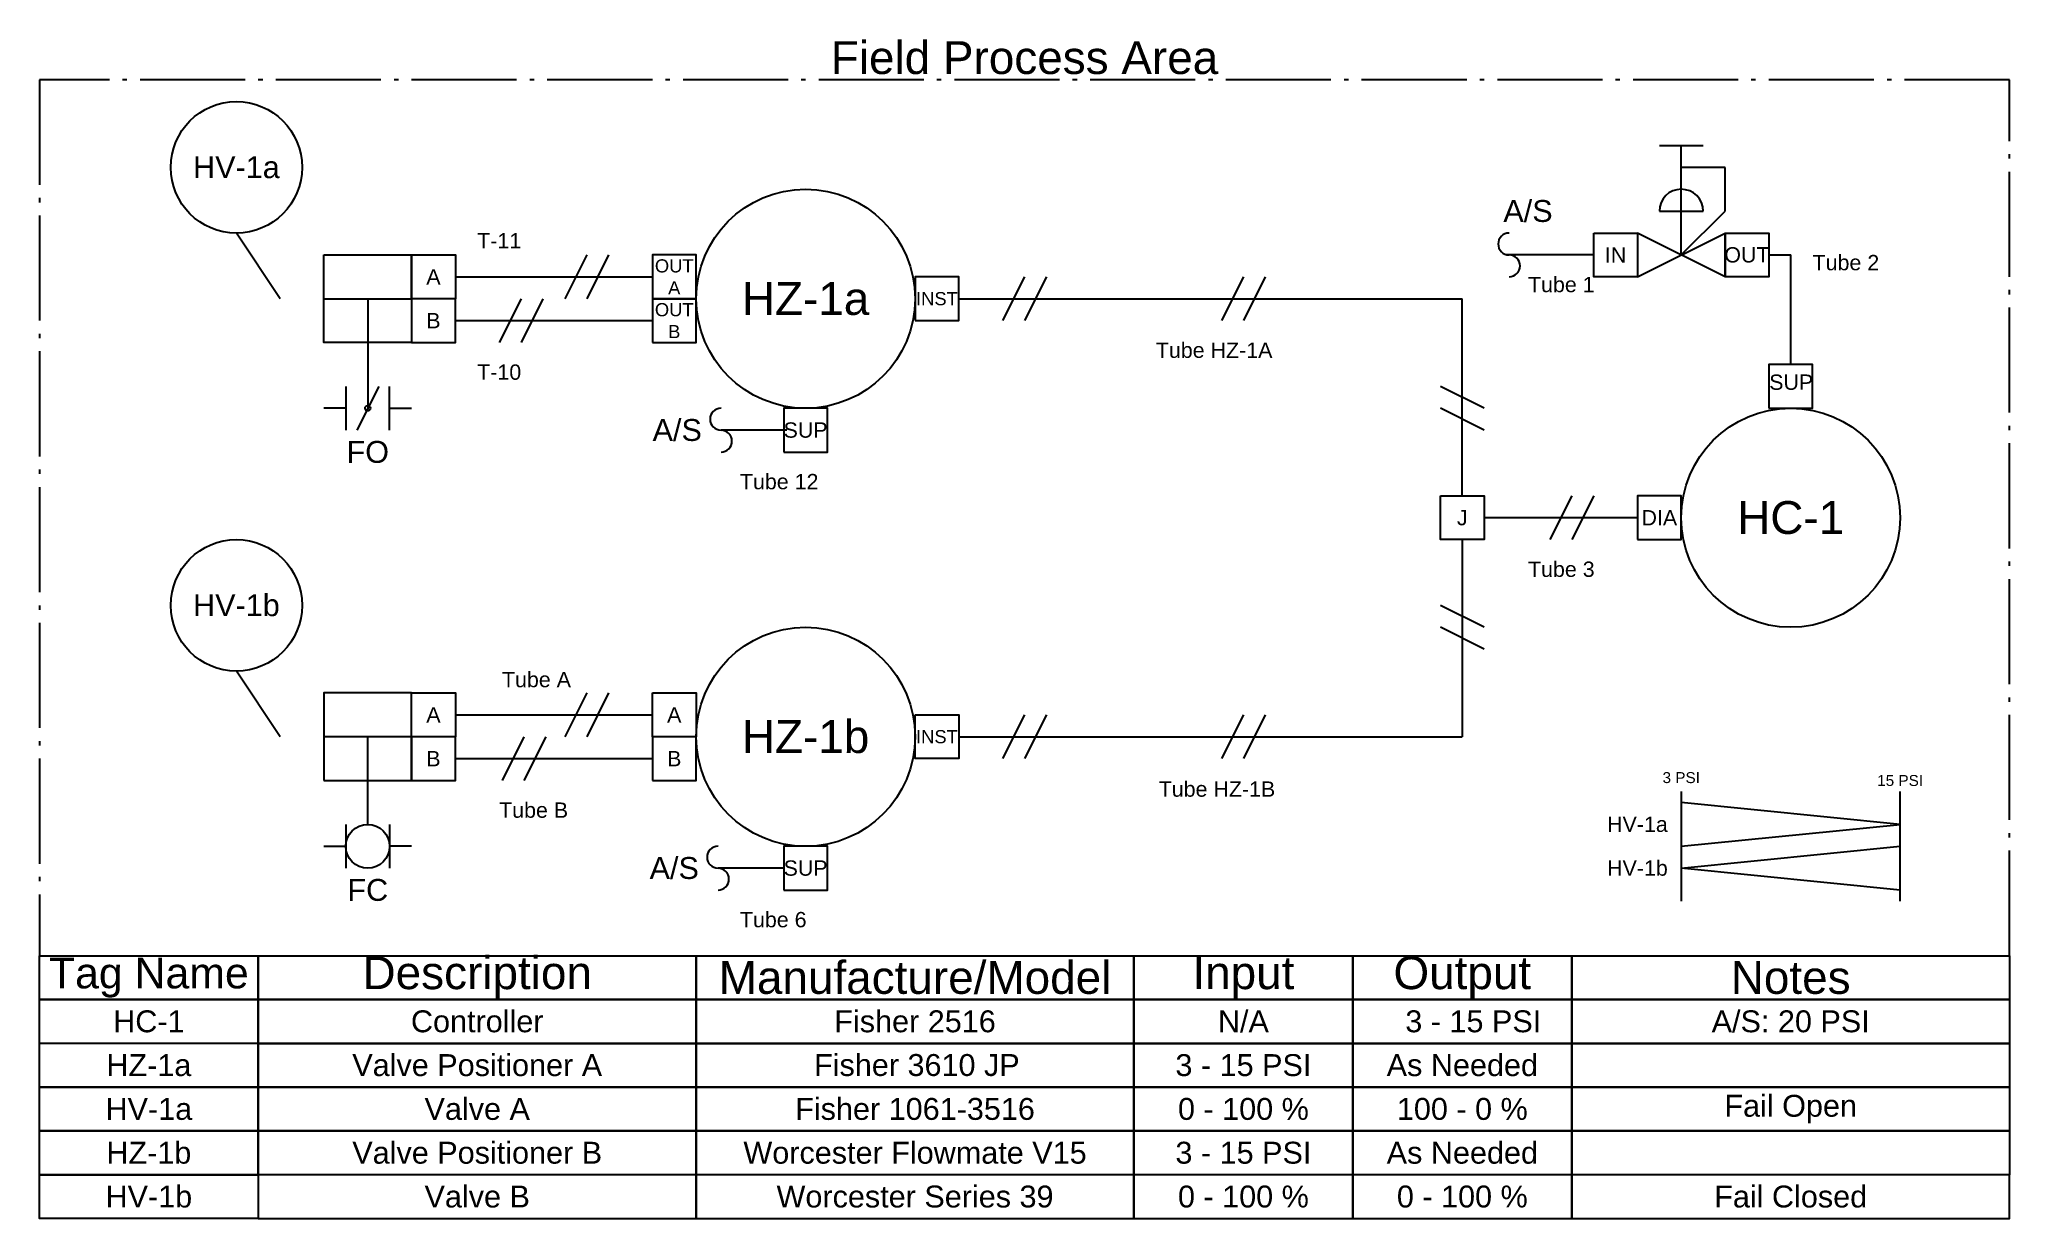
# Model space of a CAD drawing. Header units: inches. Extents: x 2.5 to 47.5, y 1.5 to 28.4.
import ezdxf

# ---------------------------------------------------------------- set-up
doc = ezdxf.new("R2010")
doc.units = ezdxf.units.IN
doc.header["$MEASUREMENT"] = 0
doc.linetypes.add('ACAD_ISO04W100', pattern=[30, 24, -3, 0, -3])
doc.styles.get("Standard").update_dxf_attribs({"font": 'arial.ttf'})

msp = doc.modelspace()

# ---------------------------------------------------------------- linework, layer by layer
for p, q in [((39.5, 26), (40.5, 26)), ((40, 23.5), (40, 26)), ((41, 25.5), (40, 25.5)), ((41, 24.5), (41, 25.5)), ((39.5, 24.5), (40.5, 24.5)), ((40, 23.5), (41, 24.5)), ((8, 22.5), (7, 24)), ((39, 24), (39, 23)), ((39, 23), (41, 24)), ((41, 23), (39, 24)), ((41, 24), (41, 23)), ((15, 23.5), (14.5, 22.5)), ((15.5, 23.5), (15, 22.5)), ((38, 23.5), (36, 23.5)), ((42, 23.5), (42.5, 23.5)), ((42.5, 21), (42.5, 23.5)), ((12, 23), (16.5, 23)), ((25, 23), (24.5, 22)), ((25.5, 23), (25, 22)), ((30, 23), (29.5, 22)), ((30.5, 23), (30, 22)), ((9, 22.5), (11, 22.5)), ((10, 22.5), (10, 20)), ((13.5, 22.5), (13, 21.5)), ((14, 22.5), (13.5, 21.5)), ((23.5, 22.5), (35, 22.5)), ((35, 18), (35, 22.5)), ((12, 22), (16.5, 22)), ((9.5, 20.5), (9.5, 19.5)), ((10.25, 20.5), (9.75, 19.5)), ((10.5, 19.5), (10.5, 20.5)), ((35.5, 20), (34.5, 20.5)), ((9.5, 20), (9, 20)), ((10.5, 20), (11, 20)), ((35.5, 19.5), (34.5, 20)), ((19.568, 19.5), (18.068, 19.5)), ((37.5, 18), (37, 17)), ((38, 18), (37.5, 17)), ((39, 17.5), (35.5, 17.5)), ((35, 17), (35, 12.5)), ((35.5, 15), (34.5, 15.5)), ((35.5, 14.5), (34.5, 15)), ((8, 12.5), (7, 14)), ((15, 13.5), (14.5, 12.5)), ((15.5, 13.5), (15, 12.5)), ((12, 13), (16.5, 13)), ((25, 13), (24.5, 12)), ((25.5, 13), (25, 12)), ((30, 13), (29.5, 12)), ((30.5, 13), (30, 12)), ((11, 12.5), (9, 12.5)), ((10, 10.5), (10, 12.5)), ((13.568, 12.5), (13.068, 11.5)), ((14.068, 12.5), (13.568, 11.5)), ((23.5, 12.5), (35, 12.5)), ((12, 12), (16.5, 12)), ((40, 11.25), (40, 8.75)), ((45, 8.75), (45, 11.25)), ((45, 10.5), (40, 11)), ((9.5, 10.5), (9.5, 9.5)), ((10.5, 10.5), (10.5, 9.5)), ((40, 10), (45, 10.5)), ((9, 10), (9.5, 10)), ((11, 10), (10.5, 10)), ((40, 9.5), (45, 10)), ((19.5, 9.5), (18, 9.5)), ((45, 9), (40, 9.5))]:
    msp.add_line(p, q)
at = {"linetype": 'ACAD_ISO04W100', "ltscale": 0.1}
msp.add_lwpolyline([(47.5, 27.5), (2.5, 27.5), (2.5, 7.5), (47.5, 7.5)], close=True, dxfattribs=at)
for points in [[(38, 24), (39, 24), (39, 23), (38, 23)], [(41, 24), (42, 24), (42, 23), (41, 23)], [(9, 23.5), (11, 23.5), (11, 21.5), (9, 21.5)], [(11, 23.5), (12, 23.5), (12, 22.5), (11, 22.5)], [(16.5, 22.5), (17.5, 22.5), (17.5, 23.5), (16.5, 23.5)], [(22.5, 22), (23.5, 22), (23.5, 23), (22.5, 23)], [(11, 21.5), (12, 21.5), (12, 22.5), (11, 22.5)], [(16.5, 21.5), (17.5, 21.5), (17.5, 22.5), (16.5, 22.5)], [(42, 20), (43, 20), (43, 21), (42, 21)], [(19.5, 19), (20.5, 19), (20.5, 20), (19.5, 20)], [(34.5, 18), (35.5, 18), (35.5, 17), (34.5, 17)], [(39, 17), (40, 17), (40, 18), (39, 18)], [(9, 11.5), (11, 11.5), (11, 13.5), (9, 13.5)], [(11, 13.5), (12, 13.5), (12, 12.5), (11, 12.5)], [(16.5, 13.5), (17.5, 13.5), (17.5, 12.5), (16.5, 12.5)], [(22.5, 13), (23.5, 13), (23.5, 12), (22.5, 12)], [(11, 11.5), (12, 11.5), (12, 12.5), (11, 12.5)], [(16.5, 11.5), (17.5, 11.5), (17.5, 12.5), (16.5, 12.5)], [(19.5, 9), (20.5, 9), (20.5, 10), (19.5, 10)], [(2.5, 7.5), (7.5, 7.5), (7.5, 6.5), (2.5, 6.5)], [(7.5, 7.5), (17.5, 7.5), (17.5, 6.5), (7.5, 6.5)], [(17.5, 7.5), (27.5, 7.5), (27.5, 6.5), (17.5, 6.5)], [(27.5, 7.5), (32.5, 7.5), (32.5, 6.5), (27.5, 6.5)], [(32.5, 7.5), (37.5, 7.5), (37.5, 6.5), (32.5, 6.5)], [(37.5, 7.5), (47.5, 7.5), (47.5, 6.5), (37.5, 6.5)], [(2.5, 6.503), (7.5, 6.5), (7.5, 5.5), (2.5, 5.503)], [(7.5, 6.5), (17.5, 6.5), (17.5, 5.5), (7.5, 5.5)], [(17.5, 6.5), (27.5, 6.5), (27.5, 5.5), (17.5, 5.5)], [(27.5, 6.5), (32.5, 6.5), (32.5, 5.5), (27.5, 5.5)], [(32.5, 6.5), (37.5, 6.5), (37.5, 5.5), (32.5, 5.5)], [(37.5, 6.5), (47.5, 6.5), (47.5, 5.5), (37.5, 5.5)], [(2.5, 5.503), (7.5, 5.5), (7.5, 4.5), (2.5, 4.503)], [(7.5, 5.5), (17.5, 5.5), (17.5, 4.5), (7.5, 4.5)], [(17.5, 5.5), (27.5, 5.5), (27.5, 4.5), (17.5, 4.5)], [(27.5, 5.5), (32.5, 5.5), (32.5, 4.5), (27.5, 4.5)], [(32.5, 5.5), (37.5, 5.5), (37.5, 4.5), (32.5, 4.5)], [(37.5, 5.5), (47.5, 5.5), (47.5, 4.5), (37.5, 4.5)], [(2.5, 4.503), (7.5, 4.5), (7.5, 3.5), (2.5, 3.503)], [(7.5, 4.5), (17.5, 4.5), (17.5, 3.5), (7.5, 3.5)], [(17.5, 4.5), (27.5, 4.5), (27.5, 3.5), (17.5, 3.5)], [(27.5, 4.5), (32.5, 4.5), (32.5, 3.5), (27.5, 3.5)], [(32.5, 4.5), (37.5, 4.5), (37.5, 3.5), (32.5, 3.5)], [(37.5, 4.5), (47.5, 4.5), (47.5, 3.5), (37.5, 3.5)], [(2.5, 3.503), (7.5, 3.5), (7.5, 2.5), (2.5, 2.503)], [(7.5, 3.5), (17.5, 3.5), (17.5, 2.5), (7.5, 2.5)], [(17.5, 3.5), (27.5, 3.5), (27.5, 2.5), (17.5, 2.5)], [(27.5, 3.5), (32.5, 3.5), (32.5, 2.5), (27.5, 2.5)], [(32.5, 3.5), (37.5, 3.5), (37.5, 2.5), (32.5, 2.5)], [(37.5, 3.5), (47.5, 3.5), (47.5, 2.5), (37.5, 2.5)], [(2.5, 2.5), (7.5, 2.5), (7.5, 1.5), (2.5, 1.5)], [(7.5, 1.5), (17.5, 1.5), (17.5, 2.5), (7.5, 2.5)], [(17.5, 1.5), (27.5, 1.5), (27.5, 2.5), (17.5, 2.5)], [(27.5, 1.5), (32.5, 1.5), (32.5, 2.5), (27.5, 2.5)], [(32.5, 1.5), (37.5, 1.5), (37.5, 2.5), (32.5, 2.5)], [(37.5, 1.5), (47.5, 1.5), (47.5, 2.5), (37.5, 2.5)]]:
    msp.add_lwpolyline(points, close=True)
for centre, radius in [((7, 25.5), 1.5), ((20, 22.5), 2.5), ((10, 20), 0.0607), ((42.5, 17.5), 2.5), ((7, 15.5), 1.5), ((20, 12.5), 2.5), ((10, 10), 0.5)]:
    msp.add_circle(centre, radius)
for centre, radius, start, end in [((40, 24.5), 0.5, 0, 180), ((36.068, 23.75), 0.25, 90, 270), ((36.068, 23.25), 0.25, 270, 90), ((18.068, 19.75), 0.25, 90, 270), ((18.068, 19.25), 0.25, 270, 90), ((18, 9.75), 0.25, 90, 270), ((18, 9.25), 0.25, 270, 90)]:
    msp.add_arc(centre, radius, start, end)

# ---------------------------------------------------------------- texts
for s, width, heights, insert, char_height, attachment_point in [('Field Process Area', 15, [0], (25, 28), 0.75, 5), ('HV-1a', 4, [0], (7, 25.5), 0.5, 5), ('A/S', 1, [0], (36.5, 24.5), 0.5, 5), ('T-11', 2.97605, [0], (12.5, 24), 0.35, 1), ('\\pxqc;OUT A', 1, [0.805], (17, 23), 0.3, 5), ('\\pxqc;IN', 1, [0], (38.5, 23.5), 0.35, 5), ('\\pxqc;OUT', 1, [0], (41.5, 23.5), 0.35, 5), ('Tube 2', 2.97605, [0], (43, 23.5), 0.35, 1), ('\\pxqc;A', 1, [0], (11.5, 23), 0.35, 5), ('Tube 1', 2.97605, [0], (36.5, 23), 0.35, 1), ('HZ-1a', 4, [0], (20, 22.5), 0.75, 5), ('\\pxqc;INST', 1, [0], (23, 22.5), 0.3, 5), ('\\pxqc;B', 1, [0], (11.5, 22), 0.35, 5), ('\\pxqc;OUT B', 1, [0], (17, 22), 0.3, 5), ('Tube HZ-1A', 2.97605, [0], (28, 21.5), 0.35, 1), ('T-10', 2.97605, [0], (12.5, 21), 0.35, 1), ('\\pxqc;SUP', 1, [0], (42.512, 20.593), 0.35, 5), ('A/S', 1, [0], (17.068, 19.5), 0.5, 5), ('\\pxqc;SUP', 1, [0], (20, 19.5), 0.35, 5), ('FO', 1, [0], (10, 19), 0.5, 5), ('Tube 12', 2.97605, [0], (18.5, 18.5), 0.35, 1), ('\\pxqc;J', 1, [0], (35, 17.5), 0.35, 5), ('\\pxqc;DIA', 1, [0], (39.5, 17.5), 0.35, 5), ('HC-1', 4, [0], (42.5, 17.5), 0.75, 5), ('Tube 3', 2.97605, [0], (36.5, 16.5), 0.35, 1), ('HV-1b', 4, [0], (7, 15.5), 0.5, 5), ('Tube A', 2.97605, [0], (13.065, 13.981), 0.35, 1), ('\\pxqc;A', 1, [0], (11.5, 13), 0.35, 5), ('\\pxqc;A', 1, [0], (17, 13), 0.35, 5), ('HZ-1b', 4, [0], (20, 12.5), 0.75, 5), ('\\pxqc;INST', 1, [0], (23, 12.5), 0.3, 5), ('\\pxqc;B', 1, [0], (11.5, 12), 0.35, 5), ('\\pxqc;B', 1, [0], (17, 12), 0.35, 5), ('Tube HZ-1B', 2.97605, [0], (28.065, 11.481), 0.35, 1), ('3 PSI', 1, [0], (40, 11.566), 0.25, 5), ('15 PSI', 1, [0], (45, 11.5), 0.25, 5), ('Tube B', 2.97605, [0], (13, 11), 0.35, 1), ('HV-1a', 2, [0], (39, 10.5), 0.35, 5), ('A/S', 1, [0], (17, 9.5), 0.5, 5), ('\\pxqc;SUP', 1, [0], (20, 9.5), 0.35, 5), ('HV-1b', 2, [0], (39, 9.5), 0.35, 5), ('FC', 1, [0], (10, 9), 0.5, 5), ('Tube 6', 2.97605, [0], (18.5, 8.5), 0.35, 1), ('Tag Name', 7.5, [0], (5, 7), 0.7, 5), ('Description', 7, [0], (12.5, 7), 0.75, 5), ('Manufacture/Model', 10.5, [0], (22.5, 7), 0.75, 5), ('Input', 5.04688, [0], (30, 7), 0.75, 5), ('Output', 5.25, [0], (35, 7), 0.75, 5), ('Notes', 8.75, [0], (42.5, 7), 0.75, 5), ('HC-1', 5.0625, [0], (5, 6), 0.5, 5), ('Controller', 9.99999, [0], (12.5, 6), 0.5, 5), ('Fisher 2516', 8.99998, [0], (22.5, 6), 0.5, 5), ('N/A', 5, [0], (30, 6), 0.5, 5), ('\\pxi-3,l4,t4;3 - 15 PSI', 5.125, [0], (35, 6), 0.5, 5), ('A/S: 20 PSI', 9, [0], (42.5, 6), 0.5, 5), ('HZ-1a', 5.25, [0], (5, 5), 0.5, 5), ('Valve Positioner A', 9.99999, [0], (12.5, 5), 0.5, 5), ('Fisher 3610 JP', 9.24999, [0], (22.542, 5.002), 0.5, 5), ('3 - 15 PSI', 4.9375, [0], (30, 5), 0.5, 5), ('As Needed', 4.875, [0], (35, 5), 0.5, 5), ('HV-1a', 5.25, [0], (5, 4), 0.5, 5), ('Valve A', 9.9375, [0], (12.5, 4), 0.5, 5), ('Fisher 1061-3516', 10, [0], (22.5, 4), 0.5, 5), ('0 - 100 %', 5.0625, [0], (30, 4), 0.5, 5), ('100 - 0 %', 4.875, [0], (35, 4), 0.5, 5), ('Fail Open', 9, [0], (42.5, 4), 0.5, 5), ('HZ-1b', 5, [0], (5, 3), 0.5, 5), ('Valve Positioner B', 10, [0], (12.5, 3), 0.5, 5), ('Worcester Flowmate V15', 10, [0], (22.5, 3), 0.5, 5), ('3 - 15 PSI', 5.0625, [0], (30, 3), 0.5, 5), ('As Needed', 4.875, [0], (35, 3), 0.5, 5), ('HV-1b', 5.02344, [0], (5, 2), 0.5, 5), ('Valve B', 9.9375, [0], (12.5, 2), 0.5, 5), ('Worcester Series 39', 10, [0], (22.5, 2), 0.5, 5), ('0 - 100 %', 5.0625, [0], (30, 2), 0.5, 5), ('0 - 100 %', 4.875, [0], (35, 2), 0.5, 5), ('Fail Closed', 10, [0], (42.5, 2), 0.5, 5)]:
    msp.add_mtext_dynamic_manual_height_columns(s, width=width, gutter_width=1, heights=heights, dxfattribs=dict(insert=insert, char_height=char_height, attachment_point=attachment_point))

doc.saveas('drawing.dxf')
